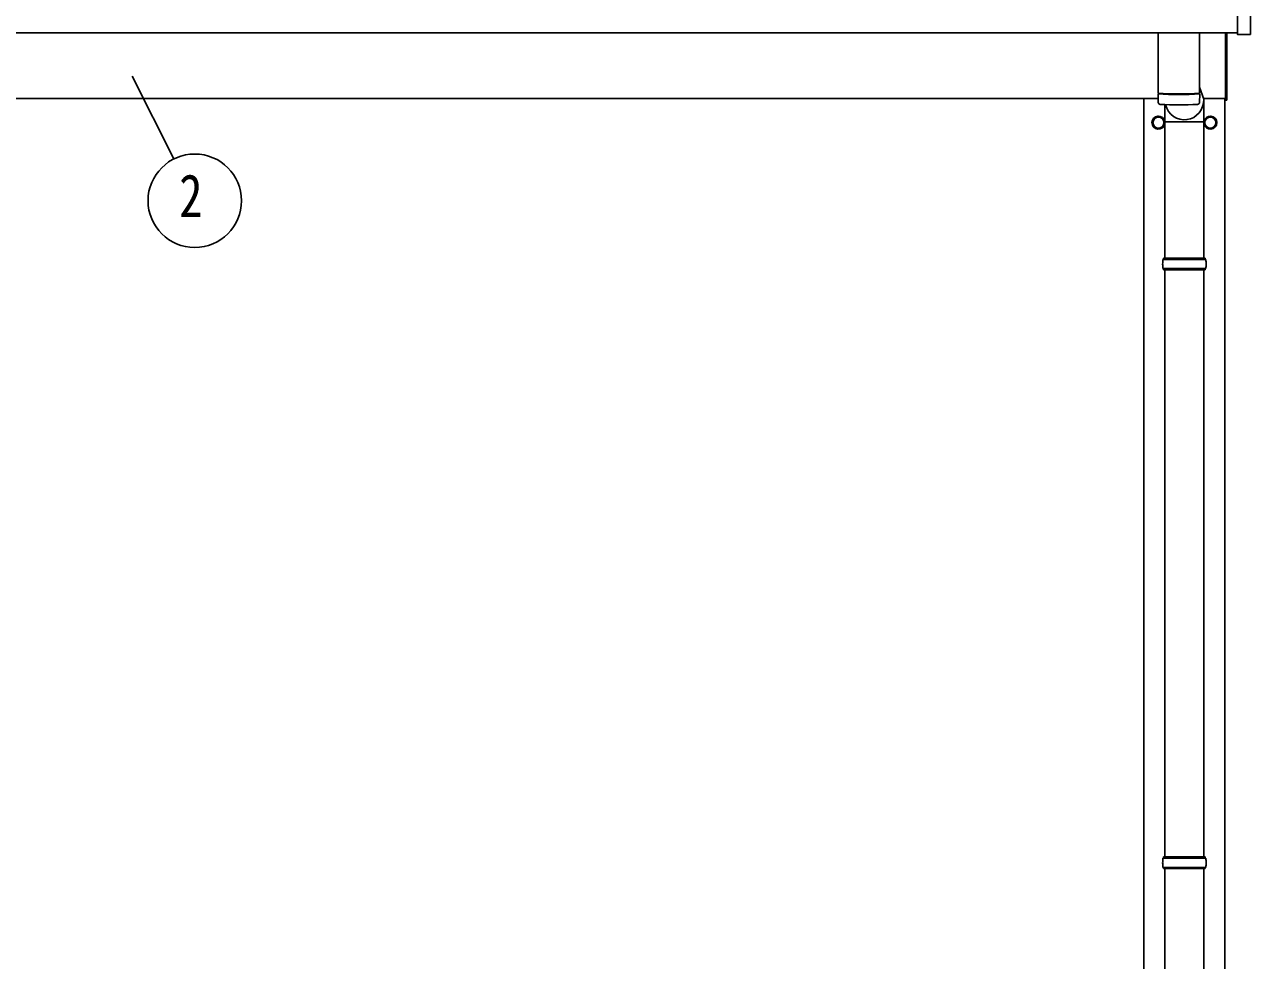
# Model space of a CAD drawing. Units: millimetres, scale not verified. Extents: x -10512 to 10512, y -7425 to 7425.
# Drawn here: x -7441 to -5553, y -2243 to -801 of the extents above; entities that cross this region are included whole.
import ezdxf
from ezdxf.enums import TextEntityAlignment as Align

# ---------------------------------------------------------------- set-up
doc = ezdxf.new("R2010")
doc.units = ezdxf.units.MM
doc.header["$LTSCALE"] = 30
for name, color, linetype in [('0-4_YKK_13', 4, 'Continuous'), ('0-5_YKK_A1', 4, 'Continuous'), ('0-6_YKK_D', 6, 'Continuous')]:
    doc.layers.add(name, color=color, linetype=linetype)
doc.styles.add('ＭＳ ゴシック', font='')
doc.styles.get('ＭＳ ゴシック').set_extended_font_data('MS Gothic')

msp = doc.modelspace()

# ---------------------------------------------------------------- linework, layer by layer
at = {"layer": '0-4_YKK_13'}
for p, q in [((-5572.65, -816.46), (-5572.65, -668.46)), ((-5552.65, -668.46), (-5552.65, -816.46)), ((-5694.95, -814.33), (-5694.95, -907.31)), ((-5630.95, -814.33), (-5630.95, -907.31)), ((-5590.95, -918), (-5590.95, -814.33)), ((-5588.95, -814.33), (-5588.95, -918)), ((-5553.15, -816.96), (-5572.15, -816.96)), ((-5630.95, -897.73), (-5624.39, -916.63)), ((-5694.98, -908.31), (-5694.75, -921.29)), ((-5690.48, -907.59), (-5690.46, -908.59)), ((-5684.6, -951.3), (-5684.6, -924.81)), ((-5635.43, -907.59), (-5635.44, -908.59)), ((-5631.15, -921.29), (-5630.92, -908.31)), ((-5624.3, -951.3), (-5624.3, -916.63)), ((-5590.95, -918), (-5588.95, -918)), ((-5685.85, -952.25), (-5685.95, -952.25)), ((-5685.85, -952.75), (-5685.95, -952.75)), ((-5684.6, -951.3), (-5654.45, -951.3)), ((-5684.45, -951.3), (-5684.45, -1161.5)), ((-5624.3, -951.3), (-5654.45, -951.3)), ((-5624.45, -951.3), (-5624.45, -1161.5)), ((-5623.05, -952.25), (-5622.95, -952.25)), ((-5623.05, -952.75), (-5622.95, -952.75)), ((-5687.45, -1163.5), (-5621.45, -1163.5)), ((-5686.45, -1161.5), (-5622.45, -1161.5)), ((-5686.45, -1161.5), (-5686.45, -1163.5)), ((-5622.45, -1161.5), (-5622.45, -1163.5)), ((-5687.45, -1177.5), (-5621.45, -1177.5)), ((-5686.45, -1179.5), (-5686.45, -1177.5)), ((-5686.45, -1179.5), (-5622.45, -1179.5)), ((-5684.45, -1179.5), (-5684.45, -2084)), ((-5624.45, -1179.5), (-5624.45, -2084)), ((-5622.45, -1179.5), (-5622.45, -1177.5)), ((-5687.45, -2085.99), (-5621.45, -2085.99)), ((-5686.45, -2083.99), (-5622.45, -2083.99)), ((-5686.45, -2083.99), (-5686.45, -2085.99)), ((-5622.45, -2083.99), (-5622.45, -2085.99)), ((-5687.45, -2099.99), (-5621.45, -2099.99)), ((-5686.45, -2101.99), (-5686.45, -2099.99)), ((-5686.45, -2101.99), (-5622.45, -2101.99)), ((-5684.45, -2101.99), (-5684.45, -3006.5)), ((-5624.45, -2101.99), (-5624.45, -3006.5)), ((-5622.45, -2101.99), (-5622.45, -2099.99))]:
    msp.add_line(p, q, dxfattribs=at)
for points in [[(-5694.45, -942.69), (-5702.95, -947.59), (-5702.95, -957.41), (-5694.45, -962.31), (-5685.95, -957.41), (-5685.95, -947.59)], [(-5614.45, -942.69), (-5605.95, -947.59), (-5605.95, -957.41), (-5614.45, -962.31), (-5622.95, -957.41), (-5622.95, -947.59)]]:
    msp.add_lwpolyline(points, close=True, dxfattribs=at)
for centre in [(-5694.45, -952.5), (-5614.45, -952.5)]:
    msp.add_circle(centre, 8.5, dxfattribs=at)
for centre, radius, start, end in [((-5572.15, -816.46), 0.5, 180, 270), ((-5553.15, -816.46), 0.5, 270, 0), ((-5662.95, -427.58), 480.8, 266.18381, 273.81619), ((-5662.95, -428.58), 480.8, 266.18381, 273.81619), ((-5691.33, -921.06), 3.43, 183.90213, 262.99006), ((-5662.94, -405.59), 519.67, 266.82198, 273.17643), ((-5634.57, -921.06), 3.43, 277.08355, 356.08693), ((-5694.45, -952.5), 10, 9.93637, 350.06363), ((-5614.45, -952.5), 10, 189.93637, 170.06363), ((-5694.45, -952.5), 8.6, 171.25399, 188.74601), ((-5694.45, -952.5), 8.6, 111.25399, 128.74601), ((-5694.45, -952.5), 8.6, 231.25399, 248.74601), ((-5694.45, -952.5), 8.6, 51.25399, 68.74601), ((-5694.45, -952.5), 8.6, 291.25399, 308.74601), ((-5694.45, -952.5), 8.6, 1.66581, 8.74601), ((-5694.45, -952.5), 8.6, 351.25399, 358.33419), ((-5614.45, -952.5), 8.6, 171.25399, 178.33419), ((-5614.45, -952.5), 8.6, 181.66581, 188.74601), ((-5614.45, -952.5), 8.6, 111.25399, 128.74601), ((-5614.45, -952.5), 8.6, 231.25399, 248.74601), ((-5614.45, -952.5), 8.6, 51.25399, 68.74601), ((-5614.45, -952.5), 8.6, 291.25399, 308.74601), ((-5614.45, -952.5), 8.6, 351.25399, 8.74601), ((-5638.7, -1170.5), 49.25, 171.82876, 180.00002), ((-5638.7, -1170.5), 49.25, 180.00002, 188.17127), ((-5670.2, -1170.5), 49.25, 359.99998, 8.17124), ((-5670.2, -1170.5), 49.25, 351.82873, 359.99998), ((-5638.7, -2092.99), 49.25, 171.82876, 180.00002), ((-5638.7, -2092.99), 49.25, 180.00002, 188.17127), ((-5670.2, -2092.99), 49.25, 359.99998, 8.17124), ((-5670.2, -2092.99), 49.25, 351.82873, 359.99998)]:
    msp.add_arc(centre, radius, start, end, dxfattribs=at)
msp.add_ellipse((-5654.45, -916.63), major_axis=(0, -31.56), ratio=0.952301, start_param=4.9759249, end_param=7.8539816, dxfattribs=at)
at = {"layer": '0-5_YKK_A1'}
for p, q in [((-5572.65, -814.33), (-8609.25, -814.33)), ((-8590.95, -915.5), (-5694.95, -915.5)), ((-5716.95, -3715.5), (-5716.95, -915.5)), ((-5624.79, -915.5), (-5590.95, -915.5)), ((-5591.95, -915.5), (-5591.95, -3715.5))]:
    msp.add_line(p, q, dxfattribs=at)
at = {"layer": '0-6_YKK_D'}
msp.add_line((-7275.71, -880.84), (-7211.42, -1008.55), dxfattribs=at)
msp.add_circle((-7179.05, -1072.86), 72, dxfattribs=at)

# ---------------------------------------------------------------- texts
at = {"layer": '0-6_YKK_D', "style": 'ＭＳ ゴシック', "width": 0.8}
msp.add_text('2', height=65.98, dxfattribs=at).set_placement((-7203.05, -1117.86), align=Align.BOTTOM_LEFT)

doc.saveas('drawing.dxf')
